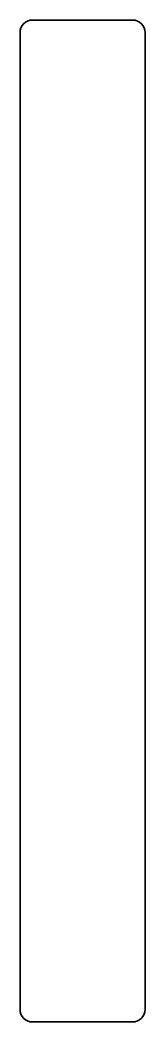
# Model space of a CAD drawing. Header units: inches. Extents: x 0 to 150, y -3000 to -1800.
import ezdxf

# ---------------------------------------------------------------- set-up
doc = ezdxf.new("R2010")
doc.units = ezdxf.units.IN
doc.header["$MEASUREMENT"] = 0
doc.layers.add('Capa 1', color=7, linetype='Continuous')

msp = doc.modelspace()

# ---------------------------------------------------------------- linework, layer by layer
at = {"layer": 'Capa 1', "color": 250, "lineweight": 35, "true_color": 0x201815}
msp.add_open_spline([(135, -3000), (135, -3000), (15, -3000), (15, -3000), (6.7, -3000), (0, -2993.3), (0, -2985), (0, -2985), (0, -1815), (0, -1815), (0, -1806.7), (6.7, -1800), (15, -1800), (15, -1800), (135, -1800), (135, -1800), (143.3, -1800), (150, -1806.7), (150, -1815), (150, -1815), (150, -2985), (150, -2985), (150, -2993.3), (143.3, -3000), (135, -3000)], degree=3, knots=[0, 0, 0, 0, 1, 1, 1, 2, 2, 2, 3, 3, 3, 4, 4, 4, 5, 5, 5, 6, 6, 6, 7, 7, 7, 8, 8, 8, 8], dxfattribs=at)

doc.saveas('drawing.dxf')
